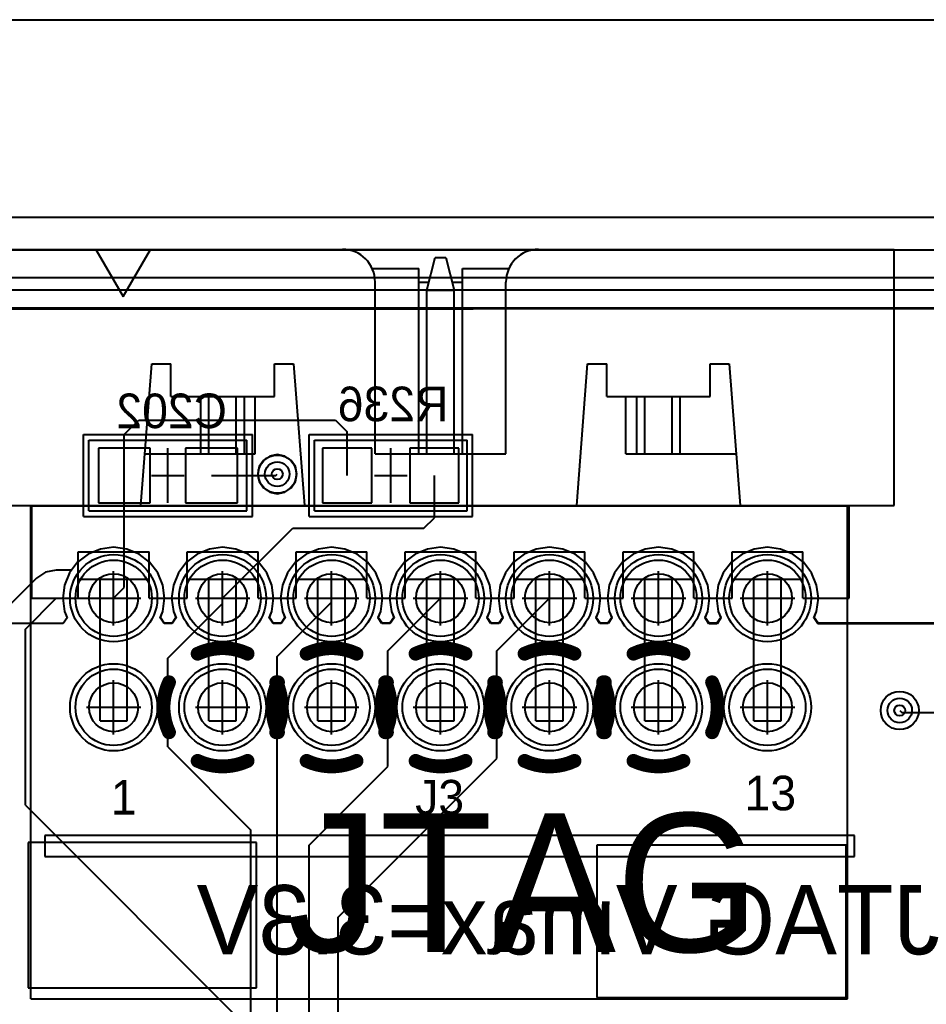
# Model space of a CAD drawing. Extents: x 28 to 300, y 18 to 330.
# Drawn here: x 204.35 to 220.99, y 181.71 to 199.77 of the extents above; entities that cross this region are included whole.
import ezdxf

# ---------------------------------------------------------------- set-up
doc = ezdxf.new("R2010")
doc.units = 0
for name, color, linetype in [('BOTTOMLAYER', 5, 'CONTINUOUS'), ('BOTTOMOVERLAY', 54, 'CONTINUOUS'), ('BOTTOMPASTE', 16, 'CONTINUOUS'), ('BOTTOMSOLDER', 6, 'CONTINUOUS'), ('DRILLDRAWING', 1, 'CONTINUOUS'), ('INTERNALPLANE1', 76, 'CONTINUOUS'), ('INTERNALPLANE6', 136, 'CONTINUOUS'), ('KEEPOUTLAYER', 6, 'CONTINUOUS'), ('MECHANICAL1', 6, 'CONTINUOUS'), ('MECHANICAL14', 56, 'CONTINUOUS'), ('MECHANICAL15', 56, 'CONTINUOUS'), ('MECHANICAL16', 56, 'CONTINUOUS'), ('MECHANICAL8', 56, 'CONTINUOUS'), ('MECHANICAL9', 56, 'CONTINUOUS'), ('MIDLAYER1', 16, 'CONTINUOUS'), ('MIDLAYER3', 90, 'CONTINUOUS'), ('MULTILAYER', 9, 'CONTINUOUS'), ('PADHOLELAYER', 156, 'CONTINUOUS'), ('TOPLAYER', 1, 'CONTINUOUS'), ('TOPOVERLAY', 2, 'CONTINUOUS'), ('TOPSOLDER', 216, 'CONTINUOUS'), ('VIAHOLELAYER', 16, 'CONTINUOUS')]:
    doc.layers.add(name, color=color, linetype=linetype)

msp = doc.modelspace()

# ---------------------------------------------------------------- linework, layer by layer
at = {"layer": 'BOTTOMLAYER'}
for p, q in [((206.268, 192.159), (206.535, 192.425)), ((206.535, 192.425), (210.142, 192.425)), ((210.142, 192.425), (210.358, 192.209)), ((210.358, 191.409), (210.358, 192.209)), ((206.268, 191.409), (206.268, 192.159)), ((206.743, 191.909), (205.793, 191.909)), ((205.793, 191.909), (205.793, 190.909)), ((206.743, 190.909), (206.743, 191.909)), ((208.343, 191.909), (207.393, 191.909)), ((207.393, 191.909), (207.393, 190.909)), ((208.343, 190.909), (208.343, 191.909)), ((210.808, 191.909), (209.908, 191.909)), ((209.908, 191.909), (209.908, 190.909)), ((210.808, 190.909), (210.808, 191.909)), ((212.408, 191.909), (211.508, 191.909)), ((211.508, 191.909), (211.508, 190.909)), ((212.408, 190.909), (212.408, 191.909)), ((206.268, 189.354), (206.268, 191.409)), ((207.868, 191.409), (209.05, 191.409)), ((209.05, 191.409), (209.075, 191.435)), ((211.958, 190.635), (211.958, 191.409)), ((205.793, 190.909), (206.743, 190.909)), ((207.393, 190.909), (208.343, 190.909)), ((209.908, 190.909), (210.808, 190.909)), ((211.508, 190.909), (212.408, 190.909)), ((211.767, 190.444), (211.958, 190.635)), ((208.072, 189.158), (209.358, 190.444)), ((209.358, 190.444), (211.767, 190.444)), ((206.072, 189.158), (206.268, 189.354)), ((206.069, 189.161), (206.072, 189.158))]:
    msp.add_line(p, q, dxfattribs=at)
for centre, radius in [((209.075, 191.435), 0.225), ((206.072, 189.158), 0.8), ((208.072, 189.158), 0.8), ((210.072, 189.158), 0.8), ((212.072, 189.158), 0.8), ((214.072, 189.158), 0.8), ((216.072, 189.158), 0.8), ((218.072, 189.158), 0.8), ((206.072, 187.158), 0.8), ((208.072, 187.158), 0.8), ((210.072, 187.158), 0.8), ((212.072, 187.158), 0.8), ((214.072, 187.158), 0.8), ((216.072, 187.158), 0.8), ((218.072, 187.158), 0.8), ((220.5, 187.1), 0.225)]:
    msp.add_circle(centre, radius, dxfattribs=at)
at = {"layer": 'BOTTOMOVERLAY'}
for p, q in [((207.068, 190.909), (207.068, 191.909)), ((211.158, 190.909), (211.158, 191.909))]:
    msp.add_line(p, q, dxfattribs=at)
at = {"layer": 'BOTTOMPASTE'}
for p, q in [((206.743, 191.909), (205.793, 191.909)), ((205.793, 191.909), (205.793, 190.909)), ((206.743, 190.909), (206.743, 191.909)), ((208.343, 191.909), (207.393, 191.909)), ((207.393, 191.909), (207.393, 190.909)), ((208.343, 190.909), (208.343, 191.909)), ((210.808, 191.909), (209.908, 191.909)), ((209.908, 191.909), (209.908, 190.909)), ((210.808, 190.909), (210.808, 191.909)), ((212.408, 191.909), (211.508, 191.909)), ((211.508, 191.909), (211.508, 190.909)), ((212.408, 190.909), (212.408, 191.909)), ((205.793, 190.909), (206.743, 190.909)), ((207.393, 190.909), (208.343, 190.909)), ((209.908, 190.909), (210.808, 190.909)), ((211.508, 190.909), (212.408, 190.909))]:
    msp.add_line(p, q, dxfattribs=at)
at = {"layer": 'BOTTOMSOLDER'}
for p, q in [((206.743, 191.909), (205.793, 191.909)), ((205.793, 191.909), (205.793, 190.909)), ((206.743, 190.909), (206.743, 191.909)), ((208.343, 191.909), (207.393, 191.909)), ((207.393, 191.909), (207.393, 190.909)), ((208.343, 190.909), (208.343, 191.909)), ((210.808, 191.909), (209.908, 191.909)), ((209.908, 191.909), (209.908, 190.909)), ((210.808, 190.909), (210.808, 191.909)), ((212.408, 191.909), (211.508, 191.909)), ((211.508, 191.909), (211.508, 190.909)), ((212.408, 190.909), (212.408, 191.909)), ((205.793, 190.909), (206.743, 190.909)), ((207.393, 190.909), (208.343, 190.909)), ((209.908, 190.909), (210.808, 190.909)), ((211.508, 190.909), (212.408, 190.909))]:
    msp.add_line(p, q, dxfattribs=at)
for centre in [(206.072, 189.158), (208.072, 189.158), (210.072, 189.158), (212.072, 189.158), (214.072, 189.158), (216.072, 189.158), (218.072, 189.158), (206.072, 187.158), (208.072, 187.158), (210.072, 187.158), (212.072, 187.158), (214.072, 187.158), (216.072, 187.158), (218.072, 187.158)]:
    msp.add_circle(centre, 0.8, dxfattribs=at)
at = {"layer": 'DRILLDRAWING'}
msp.add_line((165.56, 199.771), (248.661, 199.771), dxfattribs=at)
for centre, radius in [((209.075, 191.435), 0.1), ((206.072, 189.158), 0.45), ((208.072, 189.158), 0.45), ((210.072, 189.158), 0.45), ((212.072, 189.158), 0.45), ((214.072, 189.158), 0.45), ((216.072, 189.158), 0.45), ((218.072, 189.158), 0.45), ((206.072, 187.158), 0.45), ((208.072, 187.158), 0.45), ((210.072, 187.158), 0.45), ((212.072, 187.158), 0.45), ((214.072, 187.158), 0.45), ((216.072, 187.158), 0.45), ((218.072, 187.158), 0.45), ((220.5, 187.1), 0.1)]:
    msp.add_circle(centre, radius, dxfattribs=at)
at = {"layer": 'INTERNALPLANE1'}
for p, q in [((77.3, 195.549), (248.7, 195.549)), ((203.997, 195.039), (248.189, 195.039))]:
    msp.add_line(p, q, dxfattribs=at)
for centre, radius in [((209.075, 191.435), 0.35), ((206.072, 189.158), 0.7), ((208.072, 189.158), 0.7), ((210.072, 189.158), 0.7), ((212.072, 189.158), 0.7), ((214.072, 189.158), 0.7), ((216.072, 189.158), 0.7), ((218.072, 189.158), 0.7), ((206.072, 187.158), 0.7), ((208.072, 187.158), 0.7), ((210.072, 187.158), 0.7), ((212.072, 187.158), 0.7), ((214.072, 187.158), 0.7), ((216.072, 187.158), 0.7), ((218.072, 187.158), 0.7), ((220.5, 187.1), 0.35)]:
    msp.add_circle(centre, radius, dxfattribs=at)
at = {"layer": 'INTERNALPLANE6'}
for p, q in [((77.3, 195.549), (248.7, 195.549)), ((77.81, 195.039), (248.189, 195.039))]:
    msp.add_line(p, q, dxfattribs=at)
at = {"layer": 'INTERNALPLANE6', "const_width": 0.254}
for points in [[(207.614, 188.141, -0.221695), (208.531, 188.141)], [(209.614, 188.141, -0.221695), (210.531, 188.141)], [(211.614, 188.141, -0.221695), (212.531, 188.141)], [(213.614, 188.141, -0.221695), (214.531, 188.141)], [(215.614, 188.141, -0.221695), (216.531, 188.141)], [(207.089, 186.7, -0.221695), (207.089, 187.617)], [(209.089, 186.7, -0.221695), (209.089, 187.617)], [(209.056, 187.617, -0.221695), (209.056, 186.7)], [(211.089, 186.7, -0.221695), (211.089, 187.617)], [(211.056, 187.617, -0.221695), (211.056, 186.7)], [(213.089, 186.7, -0.221695), (213.089, 187.617)], [(213.056, 187.617, -0.221695), (213.056, 186.7)], [(215.089, 186.7, -0.221695), (215.089, 187.617)], [(215.056, 187.617, -0.221695), (215.056, 186.7)], [(217.056, 187.617, -0.221695), (217.056, 186.7)], [(208.531, 186.175, -0.221695), (207.614, 186.175)], [(210.531, 186.175, -0.221695), (209.614, 186.175)], [(212.531, 186.175, -0.221695), (211.614, 186.175)], [(214.531, 186.175, -0.221695), (213.614, 186.175)], [(216.531, 186.175, -0.221695), (215.614, 186.175)]]:
    msp.add_lwpolyline(points, format="xyb", dxfattribs=at)
at = {"layer": 'INTERNALPLANE6', "const_width": 0.127}
for points in [[(207.55, 188.141, 1), (207.677, 188.141, 1)], [(208.467, 188.141, 1), (208.594, 188.141, 1)], [(209.55, 188.141, 1), (209.677, 188.141, 1)], [(210.467, 188.141, 1), (210.594, 188.141, 1)], [(211.55, 188.141, 1), (211.677, 188.141, 1)], [(212.467, 188.141, 1), (212.594, 188.141, 1)], [(213.55, 188.141, 1), (213.677, 188.141, 1)], [(214.467, 188.141, 1), (214.594, 188.141, 1)], [(215.55, 188.141, 1), (215.677, 188.141, 1)], [(216.467, 188.141, 1), (216.594, 188.141, 1)], [(207.025, 187.617, 1), (207.152, 187.617, 1)], [(208.992, 187.617, 1), (209.119, 187.617, 1)], [(209.025, 187.617, 1), (209.152, 187.617, 1)], [(210.992, 187.617, 1), (211.119, 187.617, 1)], [(211.025, 187.617, 1), (211.152, 187.617, 1)], [(212.992, 187.617, 1), (213.119, 187.617, 1)], [(213.025, 187.617, 1), (213.152, 187.617, 1)], [(214.992, 187.617, 1), (215.119, 187.617, 1)], [(215.025, 187.617, 1), (215.152, 187.617, 1)], [(216.992, 187.617, 1), (217.119, 187.617, 1)], [(207.025, 186.7, 1), (207.152, 186.7, 1)], [(208.992, 186.7, 1), (209.119, 186.7, 1)], [(209.025, 186.7, 1), (209.152, 186.7, 1)], [(210.992, 186.7, 1), (211.119, 186.7, 1)], [(211.025, 186.7, 1), (211.152, 186.7, 1)], [(212.992, 186.7, 1), (213.119, 186.7, 1)], [(213.025, 186.7, 1), (213.152, 186.7, 1)], [(214.992, 186.7, 1), (215.119, 186.7, 1)], [(215.025, 186.7, 1), (215.152, 186.7, 1)], [(216.992, 186.7, 1), (217.119, 186.7, 1)], [(207.55, 186.175, 1), (207.677, 186.175, 1)], [(208.467, 186.175, 1), (208.594, 186.175, 1)], [(209.55, 186.175, 1), (209.677, 186.175, 1)], [(210.467, 186.175, 1), (210.594, 186.175, 1)], [(211.55, 186.175, 1), (211.677, 186.175, 1)], [(212.467, 186.175, 1), (212.594, 186.175, 1)], [(213.55, 186.175, 1), (213.677, 186.175, 1)], [(214.467, 186.175, 1), (214.594, 186.175, 1)], [(215.55, 186.175, 1), (215.677, 186.175, 1)], [(216.467, 186.175, 1), (216.594, 186.175, 1)]]:
    msp.add_lwpolyline(points, format="xyb", close=True, dxfattribs=at)
at = {"layer": 'INTERNALPLANE6'}
for centre in [(206.072, 189.158), (208.072, 189.158), (210.072, 189.158), (212.072, 189.158), (214.072, 189.158), (216.072, 189.158), (218.072, 189.158), (206.072, 187.158), (218.072, 187.158)]:
    msp.add_circle(centre, 0.7, dxfattribs=at)
at = {"layer": 'KEEPOUTLAYER'}
msp.add_line((77.724, 194.818), (248.039, 194.818), dxfattribs=at)
at = {"layer": 'MECHANICAL1'}
msp.add_line((77.3, 195.549), (248.7, 195.549), dxfattribs=at)
at = {"layer": 'MECHANICAL14'}
for p, q in [((203.747, 195.558), (220.397, 195.558)), ((205.747, 195.558), (206.247, 194.692)), ((206.247, 194.692), (206.747, 195.558)), ((220.397, 190.858), (220.397, 195.558)), ((211.822, 194.808), (211.972, 195.408)), ((211.972, 195.408), (212.172, 195.408)), ((212.172, 195.408), (212.322, 194.808)), ((210.818, 195.208), (211.672, 195.208)), ((211.672, 191.808), (211.672, 195.208)), ((212.472, 195.208), (213.327, 195.208)), ((212.472, 191.808), (212.472, 195.208)), ((210.872, 191.808), (210.872, 194.958)), ((211.672, 194.958), (211.86, 194.958)), ((212.285, 194.958), (212.472, 194.958)), ((213.272, 191.808), (213.272, 194.958)), ((211.822, 194.808), (212.322, 194.808)), ((211.822, 191.808), (211.822, 194.808)), ((212.322, 191.808), (212.322, 194.808)), ((206.572, 190.858), (206.772, 193.458)), ((206.772, 193.458), (207.122, 193.458)), ((207.122, 192.858), (207.122, 193.458)), ((209.022, 192.858), (209.022, 193.458)), ((209.022, 193.458), (209.372, 193.458)), ((209.372, 193.458), (209.572, 190.858)), ((214.572, 190.858), (214.772, 193.458)), ((214.772, 193.458), (215.122, 193.458)), ((215.122, 192.858), (215.122, 193.458)), ((217.022, 193.458), (217.372, 193.458)), ((217.022, 192.858), (217.022, 193.458)), ((217.372, 193.458), (217.572, 190.858)), ((207.122, 192.858), (209.022, 192.858)), ((207.672, 191.808), (207.672, 192.858)), ((207.822, 191.808), (207.822, 192.858)), ((208.322, 191.808), (208.322, 192.858)), ((208.472, 191.808), (208.472, 192.858)), ((208.672, 191.808), (208.672, 192.858)), ((215.122, 192.858), (217.022, 192.858)), ((215.472, 191.808), (215.472, 192.858)), ((215.672, 191.808), (215.672, 192.858)), ((215.822, 191.808), (215.822, 192.858)), ((216.322, 191.808), (216.322, 192.858)), ((216.472, 191.808), (216.472, 192.858)), ((205.618, 190.759), (205.618, 192.059)), ((205.618, 192.059), (208.518, 192.059)), ((208.518, 190.759), (208.518, 192.059)), ((209.758, 192.059), (212.558, 192.059)), ((209.758, 190.759), (209.758, 192.059)), ((212.558, 190.759), (212.558, 192.059)), ((206.645, 191.808), (208.672, 191.808)), ((210.872, 191.808), (213.272, 191.808)), ((215.472, 191.808), (217.499, 191.808)), ((203.747, 190.858), (220.397, 190.858)), ((204.572, 189.158), (204.572, 190.858)), ((205.618, 190.759), (208.518, 190.759)), ((209.758, 190.759), (212.558, 190.759)), ((219.572, 189.158), (219.572, 190.858)), ((205.422, 189.158), (205.422, 190.008)), ((205.422, 190.008), (206.722, 190.008)), ((206.722, 189.158), (206.722, 190.008)), ((207.422, 189.158), (207.422, 190.008)), ((207.422, 190.008), (208.722, 190.008)), ((208.722, 189.158), (208.722, 190.008)), ((209.422, 189.158), (209.422, 190.008)), ((209.422, 190.008), (210.722, 190.008)), ((210.722, 189.158), (210.722, 190.008)), ((211.422, 189.158), (211.422, 190.008)), ((211.422, 190.008), (212.722, 190.008)), ((212.722, 189.158), (212.722, 190.008)), ((213.422, 189.158), (213.422, 190.008)), ((213.422, 190.008), (214.722, 190.008)), ((214.722, 189.158), (214.722, 190.008)), ((215.422, 189.158), (215.422, 190.008)), ((215.422, 190.008), (216.722, 190.008)), ((216.722, 189.158), (216.722, 190.008)), ((217.422, 189.158), (217.422, 190.008)), ((217.422, 190.008), (218.722, 190.008)), ((218.722, 189.158), (218.722, 190.008)), ((205.422, 189.508), (206.722, 189.508)), ((205.822, 186.908), (205.822, 189.508)), ((206.322, 186.908), (206.322, 189.508)), ((207.422, 189.508), (208.722, 189.508)), ((207.822, 186.908), (207.822, 189.508)), ((208.322, 186.908), (208.322, 189.508)), ((209.422, 189.508), (210.722, 189.508)), ((209.822, 186.908), (209.822, 189.508)), ((210.322, 186.908), (210.322, 189.508)), ((211.422, 189.508), (212.722, 189.508)), ((211.422, 189.508), (212.722, 189.508)), ((211.822, 186.908), (211.822, 189.508)), ((212.322, 186.908), (212.322, 189.508)), ((213.422, 189.508), (214.722, 189.508)), ((213.822, 186.908), (213.822, 189.508)), ((214.322, 186.908), (214.322, 189.508)), ((215.422, 189.508), (216.722, 189.508)), ((215.822, 186.908), (215.822, 189.508)), ((216.322, 186.908), (216.322, 189.508)), ((217.422, 189.508), (218.722, 189.508)), ((217.822, 186.908), (217.822, 189.508)), ((218.322, 186.908), (218.322, 189.508)), ((204.572, 189.158), (205.422, 189.158)), ((206.722, 189.158), (207.422, 189.158)), ((208.722, 189.158), (209.422, 189.158)), ((210.722, 189.158), (211.422, 189.158)), ((212.722, 189.158), (213.422, 189.158)), ((214.722, 189.158), (215.422, 189.158)), ((216.722, 189.158), (217.422, 189.158)), ((218.722, 189.158), (219.572, 189.158)), ((205.822, 186.908), (206.322, 186.908)), ((207.822, 186.908), (208.322, 186.908)), ((209.822, 186.908), (210.322, 186.908)), ((211.822, 186.908), (212.322, 186.908)), ((213.822, 186.908), (214.322, 186.908)), ((215.822, 186.908), (216.322, 186.908)), ((217.822, 186.908), (218.322, 186.908))]:
    msp.add_line(p, q, dxfattribs=at)
for centre, start, end in [((210.272, 194.958), 0, 90), ((213.872, 194.958), 90, 180)]:
    msp.add_arc(centre, 0.6, start, end, dxfattribs=at)
at = {"layer": 'MECHANICAL15'}
for p, q in [((205.518, 192.159), (208.618, 192.159)), ((205.518, 190.659), (205.518, 192.159)), ((208.618, 190.659), (208.618, 192.159)), ((207.068, 191.109), (207.068, 191.709)), ((206.768, 191.409), (207.368, 191.409)), ((205.518, 190.659), (208.618, 190.659))]:
    msp.add_line(p, q, dxfattribs=at)
at = {"layer": 'MECHANICAL16'}
for p, q in [((209.658, 192.159), (212.658, 192.159)), ((209.658, 190.659), (209.658, 192.159)), ((212.658, 190.659), (212.658, 192.159)), ((211.158, 191.109), (211.158, 191.709)), ((210.858, 191.409), (211.458, 191.409)), ((209.658, 190.659), (212.658, 190.659))]:
    msp.add_line(p, q, dxfattribs=at)
at = {"layer": 'MECHANICAL8'}
for p, q in [((206.072, 189.158), (206.072, 189.658)), ((208.072, 189.158), (208.072, 189.658)), ((210.072, 189.158), (210.072, 189.658)), ((212.072, 189.158), (212.072, 189.658)), ((214.072, 189.158), (214.072, 189.658)), ((216.072, 189.158), (216.072, 189.658)), ((218.072, 189.158), (218.072, 189.658)), ((205.572, 189.158), (206.072, 189.158)), ((206.072, 189.158), (206.572, 189.158)), ((206.072, 188.658), (206.072, 189.158)), ((207.572, 189.158), (208.072, 189.158)), ((208.072, 189.158), (208.572, 189.158)), ((208.072, 188.658), (208.072, 189.158)), ((209.572, 189.158), (210.072, 189.158)), ((210.072, 189.158), (210.572, 189.158)), ((210.072, 188.658), (210.072, 189.158)), ((211.572, 189.158), (212.072, 189.158)), ((212.072, 189.158), (212.572, 189.158)), ((212.072, 188.658), (212.072, 189.158)), ((213.572, 189.158), (214.072, 189.158)), ((214.072, 189.158), (214.572, 189.158)), ((214.072, 188.658), (214.072, 189.158)), ((215.572, 189.158), (216.072, 189.158)), ((216.072, 189.158), (216.572, 189.158)), ((216.072, 188.658), (216.072, 189.158)), ((217.572, 189.158), (218.072, 189.158)), ((218.072, 189.158), (218.572, 189.158)), ((218.072, 188.658), (218.072, 189.158)), ((206.072, 187.158), (206.072, 187.658)), ((208.072, 187.158), (208.072, 187.658)), ((210.072, 187.158), (210.072, 187.658)), ((212.072, 187.158), (212.072, 187.658)), ((214.072, 187.158), (214.072, 187.658)), ((216.072, 187.158), (216.072, 187.658)), ((218.072, 187.158), (218.072, 187.658)), ((205.572, 187.158), (206.072, 187.158)), ((206.072, 187.158), (206.572, 187.158)), ((206.072, 186.658), (206.072, 187.158)), ((206.072, 186.658), (206.072, 187.158)), ((207.572, 187.158), (208.072, 187.158)), ((208.072, 187.158), (208.572, 187.158)), ((208.072, 186.658), (208.072, 187.158)), ((208.072, 186.658), (208.072, 187.158)), ((209.572, 187.158), (210.072, 187.158)), ((210.072, 187.158), (210.572, 187.158)), ((210.072, 186.658), (210.072, 187.158)), ((210.072, 186.658), (210.072, 187.158)), ((211.572, 187.158), (212.072, 187.158)), ((212.072, 187.158), (212.572, 187.158)), ((212.072, 186.658), (212.072, 187.158)), ((212.072, 186.658), (212.072, 187.158)), ((213.572, 187.158), (214.072, 187.158)), ((214.072, 187.158), (214.572, 187.158)), ((214.072, 186.658), (214.072, 187.158)), ((214.072, 186.658), (214.072, 187.158)), ((215.572, 187.158), (216.072, 187.158)), ((216.072, 187.158), (216.572, 187.158)), ((216.072, 186.658), (216.072, 187.158)), ((216.072, 186.658), (216.072, 187.158)), ((217.572, 187.158), (218.072, 187.158)), ((218.072, 187.158), (218.572, 187.158)), ((218.072, 186.658), (218.072, 187.158)), ((218.072, 186.658), (218.072, 187.158))]:
    msp.add_line(p, q, dxfattribs=at)
at = {"layer": 'MECHANICAL9'}
msp.add_line((198.384, 196.149), (249.3, 196.149), dxfattribs=at)
at = {"layer": 'MIDLAYER1'}
for p, q in [((166.213, 194.44), (247.635, 194.491)), ((208.821, 191.688), (208.743, 191.572)), ((208.938, 191.766), (208.821, 191.688)), ((209.075, 191.794), (208.938, 191.766)), ((209.212, 191.766), (209.075, 191.794)), ((209.329, 191.688), (209.212, 191.766)), ((209.407, 191.572), (209.329, 191.688)), ((208.743, 191.572), (208.716, 191.435)), ((209.434, 191.435), (209.407, 191.572)), ((208.716, 191.435), (208.743, 191.297)), ((208.743, 191.297), (208.821, 191.181)), ((209.329, 191.181), (209.407, 191.297)), ((209.407, 191.297), (209.434, 191.435)), ((208.821, 191.181), (208.938, 191.103)), ((208.938, 191.103), (209.075, 191.076)), ((209.075, 191.076), (209.212, 191.103)), ((209.212, 191.103), (209.329, 191.181)), ((205.83, 190.061), (205.605, 189.968)), ((206.072, 190.093), (205.83, 190.061)), ((206.314, 190.061), (206.072, 190.093)), ((206.54, 189.968), (206.314, 190.061)), ((207.83, 190.061), (207.605, 189.968)), ((208.072, 190.093), (207.83, 190.061)), ((208.314, 190.061), (208.072, 190.093)), ((208.54, 189.968), (208.314, 190.061)), ((209.83, 190.061), (209.605, 189.968)), ((210.072, 190.093), (209.83, 190.061)), ((210.314, 190.061), (210.072, 190.093)), ((210.54, 189.968), (210.314, 190.061)), ((211.83, 190.061), (211.605, 189.968)), ((212.072, 190.093), (211.83, 190.061)), ((212.314, 190.061), (212.072, 190.093)), ((212.54, 189.968), (212.314, 190.061)), ((213.83, 190.061), (213.605, 189.968)), ((214.072, 190.093), (213.83, 190.061)), ((214.314, 190.061), (214.072, 190.093)), ((214.54, 189.968), (214.314, 190.061)), ((215.83, 190.061), (215.605, 189.968)), ((216.072, 190.093), (215.83, 190.061)), ((216.314, 190.061), (216.072, 190.093)), ((216.54, 189.968), (216.314, 190.061)), ((217.83, 190.061), (217.605, 189.968)), ((218.072, 190.093), (217.83, 190.061)), ((218.314, 190.061), (218.072, 190.093)), ((218.54, 189.968), (218.314, 190.061)), ((205.605, 189.968), (205.411, 189.819)), ((206.733, 189.819), (206.54, 189.968)), ((207.605, 189.968), (207.411, 189.819)), ((208.733, 189.819), (208.54, 189.968)), ((209.605, 189.968), (209.411, 189.819)), ((210.733, 189.819), (210.54, 189.968)), ((211.605, 189.968), (211.411, 189.819)), ((212.733, 189.819), (212.54, 189.968)), ((213.605, 189.968), (213.411, 189.819)), ((214.733, 189.819), (214.54, 189.968)), ((215.605, 189.968), (215.411, 189.819)), ((216.733, 189.819), (216.54, 189.968)), ((217.605, 189.968), (217.411, 189.819)), ((218.733, 189.819), (218.54, 189.968)), ((205.411, 189.819), (205.262, 189.626)), ((206.882, 189.626), (206.733, 189.819)), ((207.411, 189.819), (207.262, 189.626)), ((208.882, 189.626), (208.733, 189.819)), ((209.411, 189.819), (209.262, 189.626)), ((210.882, 189.626), (210.733, 189.819)), ((211.411, 189.819), (211.262, 189.626)), ((212.882, 189.626), (212.733, 189.819)), ((213.411, 189.819), (213.262, 189.626)), ((214.882, 189.626), (214.733, 189.819)), ((215.411, 189.819), (215.262, 189.626)), ((216.882, 189.626), (216.733, 189.819)), ((217.411, 189.819), (217.262, 189.626)), ((218.882, 189.626), (218.733, 189.819)), ((205.262, 189.626), (205.169, 189.4)), ((206.975, 189.4), (206.882, 189.626)), ((207.262, 189.626), (207.169, 189.4)), ((208.975, 189.4), (208.882, 189.626)), ((209.262, 189.626), (209.169, 189.4)), ((210.975, 189.4), (210.882, 189.626)), ((211.262, 189.626), (211.169, 189.4)), ((212.975, 189.4), (212.882, 189.626)), ((213.262, 189.626), (213.169, 189.4)), ((214.975, 189.4), (214.882, 189.626)), ((215.262, 189.626), (215.169, 189.4)), ((216.975, 189.4), (216.882, 189.626)), ((217.262, 189.626), (217.169, 189.4)), ((218.975, 189.4), (218.882, 189.626)), ((205.169, 189.4), (205.137, 189.158)), ((207.007, 189.158), (206.975, 189.4)), ((207.169, 189.4), (207.137, 189.158)), ((209.007, 189.158), (208.975, 189.4)), ((209.169, 189.4), (209.137, 189.158)), ((211.007, 189.158), (210.975, 189.4)), ((211.169, 189.4), (211.137, 189.158)), ((213.007, 189.158), (212.975, 189.4)), ((213.169, 189.4), (213.137, 189.158)), ((215.007, 189.158), (214.975, 189.4)), ((215.169, 189.4), (215.137, 189.158)), ((217.007, 189.158), (216.975, 189.4)), ((217.169, 189.4), (217.137, 189.158)), ((219.007, 189.158), (218.975, 189.4)), ((205.137, 189.158), (205.169, 188.916)), ((206.975, 188.916), (207.007, 189.158)), ((207.137, 189.158), (207.169, 188.916)), ((208.975, 188.916), (209.007, 189.158)), ((209.137, 189.158), (209.169, 188.916)), ((210.975, 188.916), (211.007, 189.158)), ((211.137, 189.158), (211.169, 188.916)), ((212.975, 188.916), (213.007, 189.158)), ((213.137, 189.158), (213.169, 188.916)), ((214.975, 188.916), (215.007, 189.158)), ((215.137, 189.158), (215.169, 188.916)), ((216.975, 188.916), (217.007, 189.158)), ((217.137, 189.158), (217.169, 188.916)), ((218.975, 188.916), (219.007, 189.158)), ((205.218, 188.799), (205.147, 188.693)), ((205.169, 188.916), (205.218, 188.799)), ((206.927, 188.799), (206.975, 188.916)), ((206.997, 188.693), (206.927, 188.799)), ((207.218, 188.799), (207.147, 188.693)), ((207.169, 188.916), (207.218, 188.799)), ((208.927, 188.799), (208.975, 188.916)), ((208.997, 188.693), (208.927, 188.799)), ((209.218, 188.799), (209.147, 188.693)), ((209.169, 188.916), (209.218, 188.799)), ((210.927, 188.798), (210.975, 188.916)), ((210.997, 188.693), (210.927, 188.798)), ((211.218, 188.798), (211.147, 188.693)), ((211.169, 188.916), (211.218, 188.798)), ((212.927, 188.798), (212.975, 188.916)), ((212.997, 188.693), (212.927, 188.798)), ((213.218, 188.798), (213.147, 188.693)), ((213.169, 188.916), (213.218, 188.798)), ((214.926, 188.798), (214.975, 188.916)), ((214.997, 188.693), (214.926, 188.798)), ((215.218, 188.798), (215.147, 188.693)), ((215.169, 188.916), (215.218, 188.798)), ((216.926, 188.798), (216.975, 188.916)), ((216.997, 188.692), (216.926, 188.798)), ((217.218, 188.798), (217.147, 188.692)), ((217.169, 188.916), (217.218, 188.798)), ((218.926, 188.798), (218.975, 188.916)), ((218.997, 188.692), (218.926, 188.798)), ((205.147, 188.693), (198.376, 188.694)), ((207.147, 188.693), (206.997, 188.693)), ((209.147, 188.693), (208.997, 188.693)), ((211.147, 188.693), (210.997, 188.693)), ((213.147, 188.693), (212.997, 188.693)), ((215.147, 188.693), (214.997, 188.693)), ((217.147, 188.692), (216.997, 188.692)), ((230.081, 188.692), (218.997, 188.692))]:
    msp.add_line(p, q, dxfattribs=at)
for centre, radius in [((209.075, 191.435), 0.225), ((206.072, 189.158), 0.8), ((208.072, 189.158), 0.8), ((210.072, 189.158), 0.8), ((212.072, 189.158), 0.8), ((214.072, 189.158), 0.8), ((216.072, 189.158), 0.8), ((218.072, 189.158), 0.8), ((206.072, 187.158), 0.8), ((208.072, 187.158), 0.8), ((210.072, 187.158), 0.8), ((212.072, 187.158), 0.8), ((214.072, 187.158), 0.8), ((216.072, 187.158), 0.8), ((218.072, 187.158), 0.8), ((220.5, 187.1), 0.225)]:
    msp.add_circle(centre, radius, dxfattribs=at)
at = {"layer": 'MIDLAYER3'}
for p, q in [((166.083, 194.475), (247.659, 194.492)), ((208.821, 191.688), (208.743, 191.572)), ((208.938, 191.766), (208.821, 191.688)), ((209.075, 191.794), (208.938, 191.766)), ((209.212, 191.766), (209.075, 191.794)), ((209.329, 191.688), (209.212, 191.766)), ((209.407, 191.572), (209.329, 191.688)), ((208.743, 191.572), (208.716, 191.435)), ((209.434, 191.435), (209.407, 191.572)), ((208.716, 191.435), (208.743, 191.297)), ((208.743, 191.297), (208.821, 191.181)), ((209.329, 191.181), (209.407, 191.297)), ((209.407, 191.297), (209.434, 191.435)), ((208.821, 191.181), (208.938, 191.103)), ((208.938, 191.103), (209.075, 191.076)), ((209.075, 191.076), (209.212, 191.103)), ((209.212, 191.103), (209.329, 191.181)), ((205.83, 190.061), (205.605, 189.968)), ((206.072, 190.093), (205.83, 190.061)), ((206.314, 190.061), (206.072, 190.093)), ((206.54, 189.968), (206.314, 190.061)), ((207.83, 190.061), (207.605, 189.968)), ((208.072, 190.093), (207.83, 190.061)), ((208.314, 190.061), (208.072, 190.093)), ((208.54, 189.968), (208.314, 190.061)), ((209.83, 190.061), (209.605, 189.968)), ((210.072, 190.093), (209.83, 190.061)), ((210.314, 190.061), (210.072, 190.093)), ((210.54, 189.968), (210.314, 190.061)), ((211.83, 190.061), (211.605, 189.968)), ((212.072, 190.093), (211.83, 190.061)), ((212.314, 190.061), (212.072, 190.093)), ((212.54, 189.968), (212.314, 190.061)), ((213.83, 190.061), (213.605, 189.968)), ((214.072, 190.093), (213.83, 190.061)), ((214.314, 190.061), (214.072, 190.093)), ((214.54, 189.968), (214.314, 190.061)), ((215.83, 190.061), (215.605, 189.968)), ((216.072, 190.093), (215.83, 190.061)), ((216.314, 190.061), (216.072, 190.093)), ((216.54, 189.968), (216.314, 190.061)), ((217.83, 190.061), (217.605, 189.968)), ((218.072, 190.093), (217.83, 190.061)), ((218.314, 190.061), (218.072, 190.093)), ((218.54, 189.968), (218.314, 190.061)), ((205.605, 189.968), (205.411, 189.819)), ((206.733, 189.819), (206.54, 189.968)), ((207.605, 189.968), (207.411, 189.819)), ((208.733, 189.819), (208.54, 189.968)), ((209.605, 189.968), (209.411, 189.819)), ((210.733, 189.819), (210.54, 189.968)), ((211.605, 189.968), (211.411, 189.819)), ((212.733, 189.819), (212.54, 189.968)), ((213.605, 189.968), (213.411, 189.819)), ((214.733, 189.819), (214.54, 189.968)), ((215.605, 189.968), (215.411, 189.819)), ((216.733, 189.819), (216.54, 189.968)), ((217.605, 189.968), (217.411, 189.819)), ((218.733, 189.819), (218.54, 189.968)), ((205.02, 189.676), (204.822, 189.637)), ((205.301, 189.676), (205.02, 189.676)), ((205.411, 189.819), (205.301, 189.676)), ((206.882, 189.626), (206.733, 189.819)), ((207.411, 189.819), (207.262, 189.626)), ((208.882, 189.626), (208.733, 189.819)), ((209.411, 189.819), (209.262, 189.626)), ((210.882, 189.626), (210.733, 189.819)), ((211.411, 189.819), (211.262, 189.626)), ((212.882, 189.626), (212.733, 189.819)), ((213.411, 189.819), (213.262, 189.626)), ((214.882, 189.626), (214.733, 189.819)), ((215.411, 189.819), (215.262, 189.626)), ((216.882, 189.626), (216.733, 189.819)), ((217.411, 189.819), (217.262, 189.626)), ((218.882, 189.626), (218.733, 189.819)), ((204.654, 189.524), (204.086, 188.956)), ((204.822, 189.637), (204.654, 189.524)), ((206.975, 189.4), (206.882, 189.626)), ((207.262, 189.626), (207.169, 189.4)), ((208.975, 189.4), (208.882, 189.626)), ((209.262, 189.626), (209.169, 189.4)), ((210.975, 189.4), (210.882, 189.626)), ((211.262, 189.626), (211.169, 189.4)), ((212.975, 189.4), (212.882, 189.626)), ((213.262, 189.626), (213.169, 189.4)), ((214.975, 189.4), (214.882, 189.626)), ((215.262, 189.626), (215.169, 189.4)), ((216.975, 189.4), (216.882, 189.626)), ((217.262, 189.626), (217.169, 189.4)), ((218.975, 189.4), (218.882, 189.626)), ((207.007, 189.158), (206.975, 189.4)), ((207.169, 189.4), (207.137, 189.158)), ((209.007, 189.158), (208.975, 189.4)), ((209.169, 189.4), (209.137, 189.158)), ((211.007, 189.158), (210.975, 189.4)), ((211.169, 189.4), (211.137, 189.158)), ((213.007, 189.158), (212.975, 189.4)), ((213.169, 189.4), (213.137, 189.158)), ((215.007, 189.158), (214.975, 189.4)), ((215.169, 189.4), (215.137, 189.158)), ((217.007, 189.158), (216.975, 189.4)), ((217.169, 189.4), (217.137, 189.158)), ((219.007, 189.158), (218.975, 189.4)), ((204.452, 188.59), (205.02, 189.158)), ((205.02, 189.158), (206.072, 189.158)), ((206.975, 188.916), (207.007, 189.158)), ((207.137, 189.158), (207.169, 188.916)), ((208.975, 188.916), (209.007, 189.158)), ((209.137, 189.158), (209.169, 188.916)), ((210.975, 188.916), (211.007, 189.158)), ((211.137, 189.158), (211.169, 188.916)), ((212.975, 188.916), (213.007, 189.158)), ((213.137, 189.158), (213.169, 188.916)), ((214.975, 188.916), (215.007, 189.158)), ((215.137, 189.158), (215.169, 188.916)), ((216.975, 188.916), (217.007, 189.158)), ((217.137, 189.158), (217.169, 188.916)), ((218.975, 188.916), (219.007, 189.158)), ((206.93, 188.806), (206.975, 188.916)), ((207, 188.7), (206.93, 188.806)), ((207.215, 188.806), (207.144, 188.7)), ((207.169, 188.916), (207.215, 188.806)), ((208.93, 188.806), (208.975, 188.916)), ((209, 188.7), (208.93, 188.806)), ((209.215, 188.806), (209.144, 188.7)), ((209.169, 188.916), (209.215, 188.806)), ((210.93, 188.806), (210.975, 188.916)), ((211, 188.7), (210.93, 188.806)), ((211.215, 188.806), (211.144, 188.7)), ((211.169, 188.916), (211.215, 188.806)), ((212.93, 188.806), (212.975, 188.916)), ((213, 188.7), (212.93, 188.806)), ((213.215, 188.806), (213.144, 188.7)), ((213.169, 188.916), (213.215, 188.806)), ((214.93, 188.806), (214.975, 188.916)), ((215, 188.7), (214.93, 188.806)), ((215.215, 188.806), (215.144, 188.7)), ((215.169, 188.916), (215.215, 188.806)), ((216.93, 188.806), (216.975, 188.916)), ((217, 188.7), (216.93, 188.806)), ((217.215, 188.806), (217.144, 188.7)), ((217.169, 188.916), (217.215, 188.806)), ((218.93, 188.806), (218.975, 188.916)), ((219, 188.7), (218.93, 188.806)), ((204.452, 185.364), (204.452, 188.59)), ((207.144, 188.7), (207, 188.7)), ((209.144, 188.7), (209, 188.7)), ((211.144, 188.7), (211, 188.7)), ((213.144, 188.7), (213, 188.7)), ((215.144, 188.7), (215, 188.7)), ((217.144, 188.7), (217, 188.7)), ((224.7, 188.7), (219, 188.7)), ((204.452, 185.364), (209.481, 180.335))]:
    msp.add_line(p, q, dxfattribs=at)
for centre, radius in [((209.075, 191.435), 0.225), ((206.072, 189.158), 0.8), ((208.072, 189.158), 0.8), ((210.072, 189.158), 0.8), ((212.072, 189.158), 0.8), ((214.072, 189.158), 0.8), ((216.072, 189.158), 0.8), ((218.072, 189.158), 0.8), ((206.072, 187.158), 0.8), ((208.072, 187.158), 0.8), ((210.072, 187.158), 0.8), ((212.072, 187.158), 0.8), ((214.072, 187.158), 0.8), ((216.072, 187.158), 0.8), ((218.072, 187.158), 0.8), ((220.5, 187.1), 0.225)]:
    msp.add_circle(centre, radius, dxfattribs=at)
at = {"layer": 'MULTILAYER'}
for centre, radius in [((209.075, 191.435), 0.225), ((206.072, 189.158), 0.8), ((208.072, 189.158), 0.8), ((210.072, 189.158), 0.8), ((212.072, 189.158), 0.8), ((214.072, 189.158), 0.8), ((216.072, 189.158), 0.8), ((218.072, 189.158), 0.8), ((206.072, 187.158), 0.8), ((208.072, 187.158), 0.8), ((210.072, 187.158), 0.8), ((212.072, 187.158), 0.8), ((214.072, 187.158), 0.8), ((216.072, 187.158), 0.8), ((218.072, 187.158), 0.8), ((220.5, 187.1), 0.225)]:
    msp.add_circle(centre, radius, dxfattribs=at)
at = {"layer": 'PADHOLELAYER'}
for centre in [(206.072, 189.158), (208.072, 189.158), (210.072, 189.158), (212.072, 189.158), (214.072, 189.158), (216.072, 189.158), (218.072, 189.158), (206.072, 187.158), (208.072, 187.158), (210.072, 187.158), (212.072, 187.158), (214.072, 187.158), (216.072, 187.158), (218.072, 187.158)]:
    msp.add_circle(centre, 0.45, dxfattribs=at)
at = {"layer": 'TOPLAYER'}
for p, q in [((208.072, 189.06), (208.072, 189.158)), ((210.072, 189.088), (210.072, 189.158)), ((211.107, 188.193), (212.072, 189.158)), ((213.107, 188.193), (214.072, 189.158)), ((207.068, 188.057), (208.072, 189.06)), ((209.075, 188.091), (210.072, 189.088)), ((207.068, 186.431), (207.068, 188.057)), ((209.075, 161.107), (209.075, 188.091)), ((211.107, 186.075), (211.107, 188.193)), ((213.107, 186.221), (213.107, 188.193)), ((220.5, 187.1), (220.536, 187.064)), ((220.536, 187.064), (222.126, 187.064)), ((207.068, 186.431), (208.592, 184.907)), ((210.193, 183.307), (213.107, 186.221)), ((209.659, 184.628), (211.107, 186.075)), ((208.592, 161.234), (208.592, 184.907)), ((209.659, 161.107), (209.659, 184.628)), ((210.193, 161.056), (210.193, 183.307))]:
    msp.add_line(p, q, dxfattribs=at)
for centre, radius in [((209.075, 191.435), 0.225), ((206.072, 189.158), 0.8), ((208.072, 189.158), 0.8), ((210.072, 189.158), 0.8), ((212.072, 189.158), 0.8), ((214.072, 189.158), 0.8), ((216.072, 189.158), 0.8), ((218.072, 189.158), 0.8), ((206.072, 187.158), 0.8), ((208.072, 187.158), 0.8), ((210.072, 187.158), 0.8), ((212.072, 187.158), 0.8), ((214.072, 187.158), 0.8), ((216.072, 187.158), 0.8), ((218.072, 187.158), 0.8), ((220.5, 187.1), 0.225)]:
    msp.add_circle(centre, radius, dxfattribs=at)
at = {"layer": 'TOPOVERLAY'}
for p, q in [((203.747, 195.558), (220.397, 195.558)), ((205.747, 195.558), (206.247, 194.692)), ((206.247, 194.692), (206.747, 195.558)), ((220.397, 190.858), (220.397, 195.558)), ((211.822, 194.808), (211.972, 195.408)), ((211.972, 195.408), (212.172, 195.408)), ((212.172, 195.408), (212.322, 194.808)), ((210.872, 191.808), (210.872, 194.958)), ((213.272, 191.808), (213.272, 194.958)), ((211.822, 194.808), (212.322, 194.808)), ((211.822, 191.808), (211.822, 194.808)), ((212.322, 191.808), (212.322, 194.808)), ((206.572, 190.858), (206.772, 193.458)), ((206.772, 193.458), (207.122, 193.458)), ((207.122, 192.858), (207.122, 193.458)), ((209.022, 193.458), (209.372, 193.458)), ((209.022, 192.858), (209.022, 193.458)), ((209.372, 193.458), (209.572, 190.858)), ((214.572, 190.858), (214.772, 193.458)), ((214.772, 193.458), (215.122, 193.458)), ((215.122, 192.858), (215.122, 193.458)), ((217.022, 192.858), (217.022, 193.458)), ((217.022, 193.458), (217.372, 193.458)), ((217.372, 193.458), (217.572, 190.858)), ((207.122, 192.858), (209.022, 192.858)), ((215.122, 192.858), (217.022, 192.858)), ((210.872, 191.808), (213.272, 191.808)), ((203.747, 190.858), (220.397, 190.858)), ((204.554, 190.851), (219.54, 190.851)), ((204.554, 181.808), (204.554, 190.851)), ((204.572, 189.158), (204.572, 190.858)), ((219.54, 182.977), (219.54, 190.851)), ((219.54, 182.977), (219.54, 190.851)), ((219.572, 189.158), (219.572, 190.858)), ((204.572, 189.158), (204.972, 189.158)), ((219.172, 189.158), (219.572, 189.158)), ((204.808, 184.805), (204.808, 184.424)), ((219.667, 184.805), (204.808, 184.805)), ((219.667, 184.424), (219.667, 184.805)), ((204.503, 184.678), (204.503, 182.011)), ((208.694, 184.678), (204.503, 184.678)), ((208.694, 182.011), (208.694, 184.678)), ((214.942, 184.628), (214.942, 181.834)), ((219.514, 184.628), (214.942, 184.628)), ((219.514, 181.834), (219.514, 184.628)), ((204.808, 184.424), (219.667, 184.424)), ((219.54, 181.808), (219.54, 183.485)), ((204.503, 182.011), (208.694, 182.011)), ((204.554, 181.808), (219.54, 181.808)), ((214.942, 181.834), (219.514, 181.834))]:
    msp.add_line(p, q, dxfattribs=at)
for centre, start, end in [((210.272, 194.958), 0, 90), ((213.872, 194.958), 90, 180)]:
    msp.add_arc(centre, 0.6, start, end, dxfattribs=at)
at = {"layer": 'TOPSOLDER'}
for centre in [(206.072, 189.158), (208.072, 189.158), (210.072, 189.158), (212.072, 189.158), (214.072, 189.158), (216.072, 189.158), (218.072, 189.158), (206.072, 187.158), (208.072, 187.158), (210.072, 187.158), (212.072, 187.158), (214.072, 187.158), (216.072, 187.158), (218.072, 187.158)]:
    msp.add_circle(centre, 0.8, dxfattribs=at)
at = {"layer": 'VIAHOLELAYER'}
for centre in [(209.075, 191.435), (220.5, 187.1)]:
    msp.add_circle(centre, 0.1, dxfattribs=at)

# ---------------------------------------------------------------- texts
at = {"layer": 'BOTTOMOVERLAY', "text_generation_flag": 2}
for s, height, p in [('C202', 0.635, (208.153, 192.278)), ('R236', 0.635, (212.217, 192.405)), ('JTAG Vmax=3.3V', 1.27, (221.234, 182.626))]:
    msp.add_text(s, height=height, rotation=360, dxfattribs=at).set_placement(p)
at = {"layer": 'TOPOVERLAY'}
for s, height, p in [('13', 0.635, (217.653, 185.268)), ('1', 0.635, (206.019, 185.191)), ('J3', 0.635, (211.607, 185.191)), ('JTAG', 2.54, (209.253, 182.672))]:
    msp.add_text(s, height=height, dxfattribs=at).set_placement(p)

doc.saveas('drawing.dxf')
